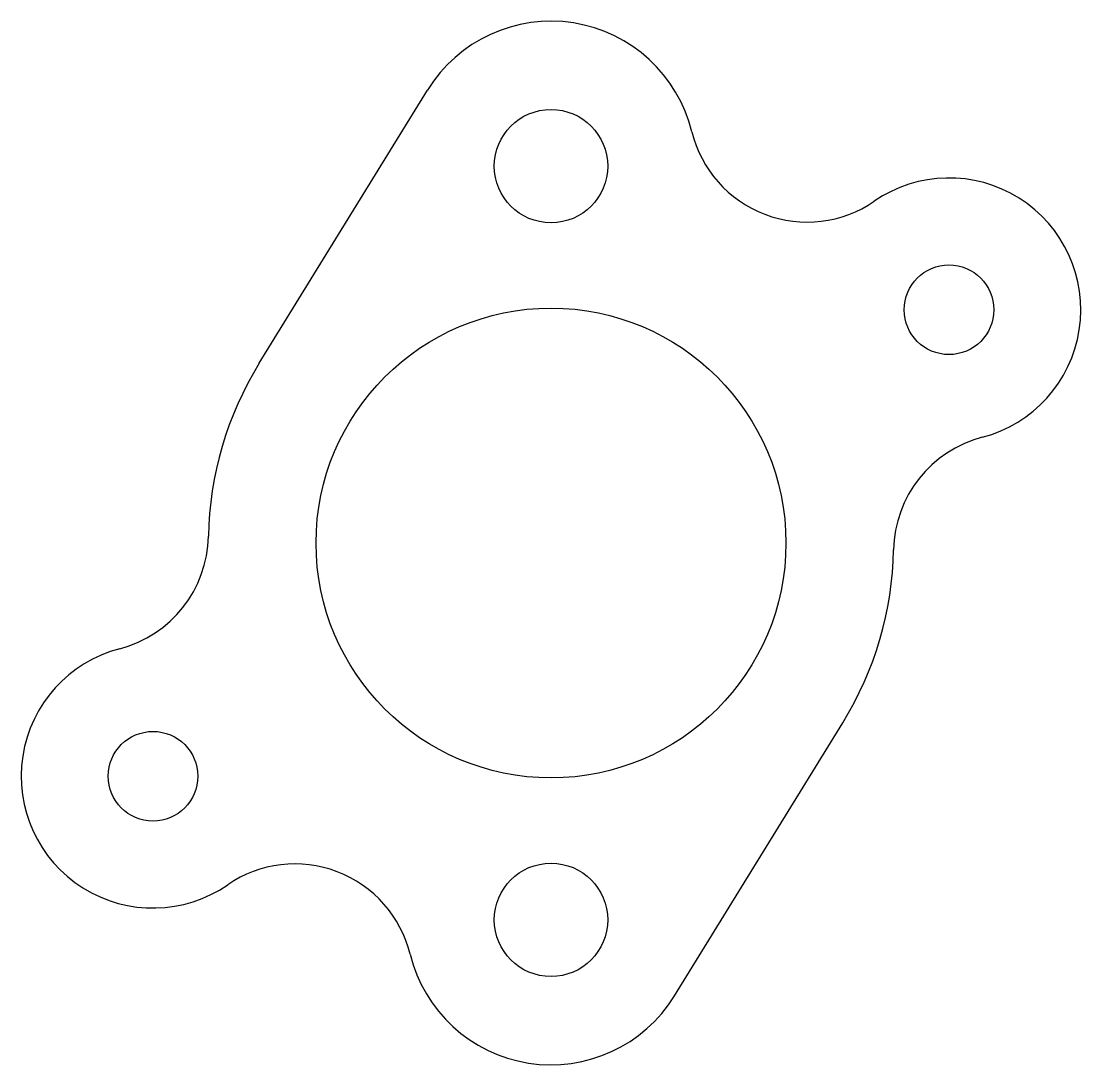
# Model space of a CAD drawing. Header units: millimetres. Extents: x -40.2 to 40.2, y -39.6 to 39.6.
import ezdxf

# ---------------------------------------------------------------- set-up
doc = ezdxf.new("R2010")
doc.units = ezdxf.units.MM
doc.layers.add('Sketch', color=7, linetype='CONTINUOUS')

msp = doc.modelspace()

# ---------------------------------------------------------------- linework, layer by layer
at = {"layer": 'Sketch'}
for p, q in [((-22.1367, 13.637), (-9.36568, 34.3692)), ((9.36568, -34.3692), (22.1371, -13.6364))]:
    msp.add_line(p, q, dxfattribs=at)
for centre, radius in [((0, 28.6), 4.3), ((30.1945, 17.7), 3.4), ((0, 0), 17.825), ((-30.1945, -17.7), 3.4), ((0, -28.6), 4.3)]:
    msp.add_circle(centre, radius, dxfattribs=at)
for centre, radius, start, end in [((0, 28.6), 11, 13.7514, 148.367), ((19.4267, 33.3542), 9, -166.249, -55.4777), ((30.1945, 17.7), 10, -75.3705, 124.522), ((0, 0), 26, 148.365, 178.88), ((34.9933, -0.684007), 9, 104.629, 178.88), ((-34.9933, 0.684008), 9, -75.3705, -1.11981), ((0, 0), 26, -31.6329, -1.11981), ((-30.1945, -17.7), 10, 104.629, -55.4777), ((-19.4267, -33.3542), 9, 13.7514, 124.522), ((0, -28.6), 11, -166.249, -31.6329)]:
    msp.add_arc(centre, radius, start, end, dxfattribs=at)

doc.saveas('drawing.dxf')
